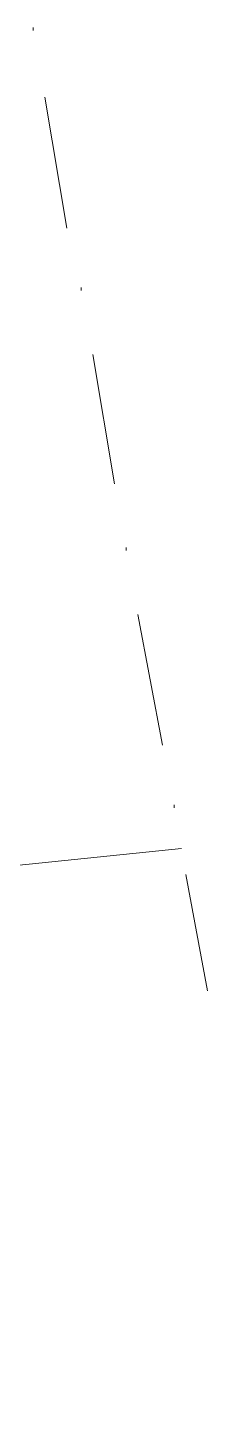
# Model space of a CAD drawing. Header units: millimetres. Extents: x 8 to 1677, y 56 to 1181.
# Drawn here: x 993.25 to 997.35, y 527.57 to 558.89 of the extents above; entities that cross this region are included whole.
import ezdxf

# ---------------------------------------------------------------- set-up
doc = ezdxf.new("R2010")
doc.units = ezdxf.units.MM
doc.header["$MEASUREMENT"] = 0
doc.layers.get('0').update_dxf_attribs({"linetype": 'CONTINUOUS'})

msp = doc.modelspace()

# ---------------------------------------------------------------- linework, layer by layer
at = {"color": 7, "linetype": 'Continuous', "lineweight": 9, "true_color": 0x000007}
for points in [[(993.377, 558.826), (993.377, 558.893), (993.377, 558.893)], [(994.138, 554.328), (993.642, 557.305), (993.642, 557.305)], [(994.469, 552.905), (994.469, 552.972), (994.469, 552.972)], [(995.23, 548.506), (994.734, 551.45), (994.734, 551.45)], [(995.494, 546.984), (995.494, 547.051), (995.494, 547.051)], [(996.321, 542.552), (995.759, 545.529), (995.759, 545.529)], [(996.586, 541.13), (996.586, 541.196), (996.586, 541.196)], [(873.733, 527.567), (996.751, 540.203), (996.751, 540.203)], [(997.347, 536.962), (996.851, 539.608), (996.851, 539.608)]]:
    msp.add_lwpolyline(points, dxfattribs=at)

doc.saveas('drawing.dxf')
